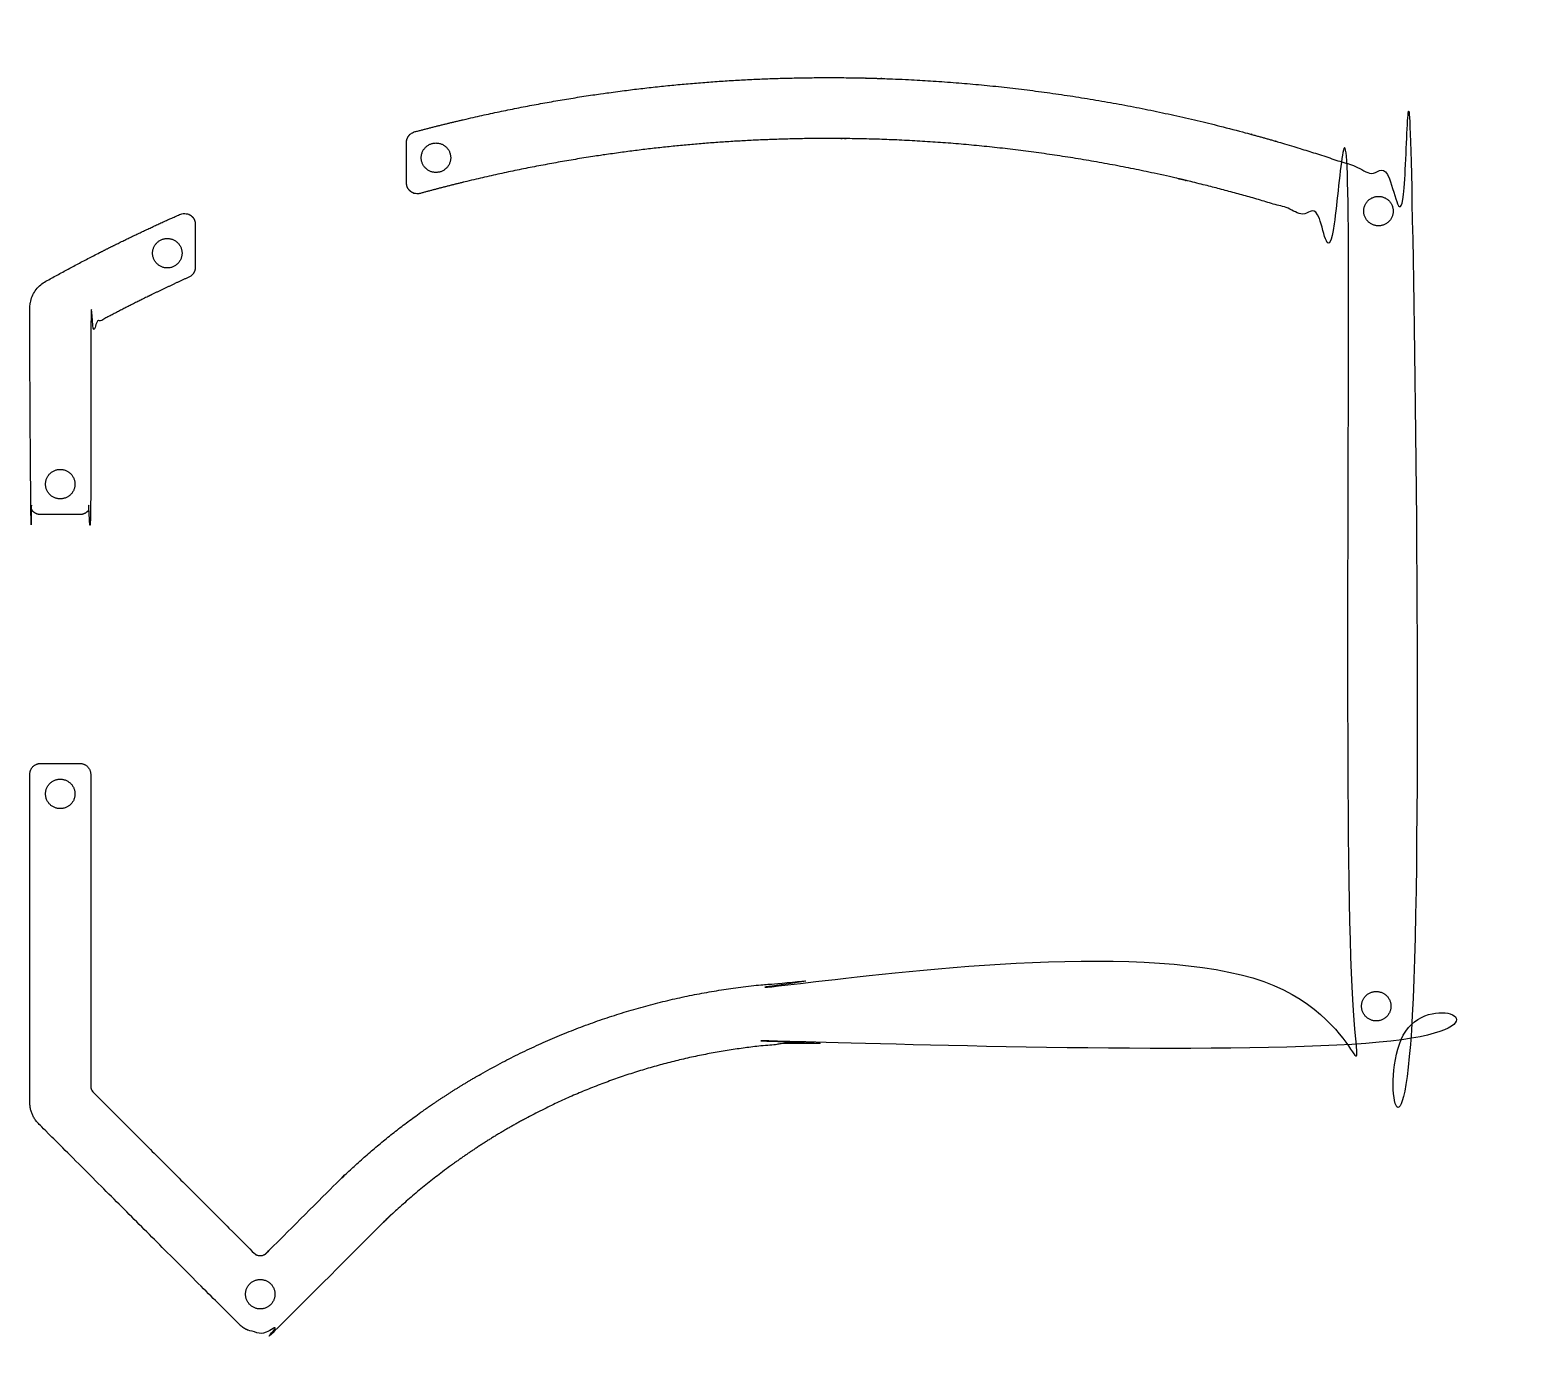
# Model space of a CAD drawing. Header units: millimetres. Extents: x -81 to 70, y 34 to 168.
import ezdxf

# ---------------------------------------------------------------- set-up
doc = ezdxf.new("R2010")
doc.units = ezdxf.units.MM
doc.header["$MEASUREMENT"] = 0
doc.layers.add('0.2mm kerf$Mid', color=18, linetype='Continuous', true_color=0x000000)

msp = doc.modelspace()

# ---------------------------------------------------------------- linework, layer by layer
at = {"layer": '0.2mm kerf$Mid'}
for points, weights, knots in [([(-42.96243264777889, 156.8718741511405), (-42.95297114739893, 157.7074576421309), (-42.14613882892517, 157.9227836259854), (-36.35914122625694, 159.4672064479428), (-30.47462727218243, 160.5839331708549), (-15.37208324272819, 163.45), (-2.279e-13, 163.45), (29.68684531727427, 163.4500000000001), (57.47762316385012, 153.0105399488363), (59.48750000000012, 152.2555400420177), (59.48749999999983, 150.1085352128582), (59.48749999999978, 109.2042578540921), (59.48749999999978, 68.30000000000004), (59.48749999999975, 65.19999999999943), (56.3874999999992, 65.20000000000002), (28.19375028316086, 65.20000000000005), (-5.175637314e-07, 65.19999999999983), (-27.00673435209342, 65.19998991463262), (-46.10336213336311, 46.10336213336297), (-50.88517174113711, 41.32155252558902), (-55.66698134891115, 36.53974291781496), (-57.85901237058953, 34.34771189613656), (-60.05104339226787, 36.53974291781503), (-70.2359829513755, 46.72468247692269), (-80.42092251048308, 56.90962203603029), (-81.32889148880483, 57.81759101435195), (-81.32889148880483, 59.10165305770862), (-81.3288914888048, 62.06325587573526), (-81.32889148880491, 65.02485869376207), (-81.3288914888049, 66.12681996224947), (-81.32889148880491, 67.22878123073687)], [1, 0.7964861171102546, 1.026947106884663, 1.037151107144177, 1.048863054778799, 1.080168313578685, 1.122247133384556, 1.043725431325658, 1, 0.822086563222231, 1, 1, 1, 0.7071067811864888, 1, 1, 0.9749071791015729, 0.900696891984352, 0.9749072515192694, 0.9749072515192694, 1, 0.7071067811865446, 0.9749072515192694, 0.9749072515192694, 1, 0.9238795325112797, 0.9749072515192694, 0.9749072515192694, 0.9749072515192694, 0.9749072515192694, 0.9749072515192694], [6.294511882777559, 6.294511882777559, 6.294511882777559, 7.593181731765894, 7.593181731765894, 19.88216851956989, 19.88216851956989, 52.72986168496843, 52.72986168496843, 114.0257057213467, 114.0257057213467, 117.6600869751245, 117.6600869751245, 118.4944424206878, 118.4944424206878, 123.206831401073, 123.206831401073, 123.7582996178855, 123.7582996178855, 175.0447848352944, 175.0447848352944, 175.4540133582093, 175.4540133582093, 180.1664023385941, 180.1664023385941, 181.0380321427114, 181.0380321427114, 183.3942266329038, 183.3942266329038, 184.1902507537667, 184.1902507537667, 184.2127282911148, 184.2127282911148, 184.2127282911148]), ([(-75.1288914888048, 67.34956644031557), (-75.1288914888048, 66.18721258554464), (-75.12889148880483, 65.02485869376218), (-75.12889148880485, 62.89168300048178), (-75.12889148880488, 60.7585073072011), (-75.12889148880491, 60.38571510106529), (-74.86528759187284, 60.12211120413323), (-66.68034803276527, 51.93717164502568), (-58.49540847365756, 43.75223208591794), (-57.8590123705897, 43.11583598284969), (-57.22261626752164, 43.75223208591769), (-53.85502022212066, 47.11982813131863), (-50.48742417671972, 50.48742417671962), (-29.57485914693654, 71.39998920650277), (-1.1131134769e-06, 71.39999999999986), (26.19374987855385, 71.39999999999999), (52.38749999999998, 71.40000000000005), (53.28749999999977, 71.40000000000022), (53.28749999999976, 72.30000000000003), (53.28749999999976, 109.8060797622142), (53.2874999999998, 147.3121595244281), (53.28749999999862, 147.9473158503001), (52.6890590022384, 148.1601348590729), (27.12861684149775, 157.2500000000001), (-2.343e-13, 157.25), (-15.36358161444888, 157.25), (-30.43662709125135, 154.2762918640067), (-35.8941144486461, 153.1996033751579), (-41.2618801652895, 151.7399741176507), (-41.41683142666914, 151.697839008457), (-41.57169639974926, 151.6553875022132), (-42.09386414740038, 151.512251148878), (-42.52578957306727, 151.8387287117546), (-42.95771499873417, 152.1652062746312), (-42.96245971428809, 152.707054470236)], [0.974907251519269, 0.9749072515192692, 0.9749072515192694, 0.9749072515192694, 1, 0.9238795325112716, 0.9749072515192694, 0.9749072515192694, 1, 0.7071067811864533, 0.9749072515192694, 0.9749072515192694, 0.9749072515192694, 0.9006968911617561, 1, 1, 1, 0.7071067811865928, 1, 1, 1, 0.8170267921080258, 1.00663960100741, 1.047400207469986, 1.122247133384556, 1.078597022678502, 1.046540099825389, 1.035398136546711, 1.025656671789262, 1.025378186330951, 1, 0.8972055120588885, 1, 0.8972055120588885, 1], [241.78784924083, 241.78784924083, 241.78784924083, 241.8115586549924, 241.8115586549924, 242.3849168701973, 242.3849168701973, 243.1703150335947, 243.1703150335947, 243.8707843121029, 243.8707843121029, 245.441580638898, 245.441580638898, 245.7297803934831, 245.7297803934831, 297.0162661793848, 297.0162661793848, 297.5286134694086, 297.5286134694086, 299.0994097962032, 299.0994097962032, 299.8644498206924, 299.8644498206924, 301.0935713381091, 301.0935713381091, 359.5207867874447, 359.5207867874447, 393.5950575934492, 393.5950575934492, 405.4381866363656, 405.4381866363656, 405.7767538508623, 405.7767538508623, 406.6915457922085, 406.6915457922085, 407.6063377335547, 407.6063377335547, 407.6063377335547]), ([(-38.46423992933702, 155.2899934304832), (-38.46423992933702, 156.7899934304832), (-39.96423992933702, 156.7899934304832), (-41.46423992933701, 156.7899934304832), (-41.46423992933702, 155.2899934304832), (-41.46423992933701, 153.7899934304832), (-39.96423992933702, 153.7899934304832), (-38.46423992933702, 153.7899934304832), (-38.46423992933702, 155.2899934304832)], [1, 0.7071067811865476, 1, 0.7071067811865476, 1, 0.7071067811865476, 1, 0.7071067811865476, 1], [0, 0, 0, 2.513274122871834, 2.513274122871834, 5.026548245743669, 5.026548245743669, 7.539822368615503, 7.539822368615503, 10.05309649148734, 10.05309649148734, 10.05309649148734]), ([(57.526367599792, 149.85668482767), (57.526367599792, 151.35668482767), (56.026367599792, 151.35668482767), (54.526367599792, 151.35668482767), (54.526367599792, 149.85668482767), (54.52636759979201, 148.35668482767), (56.026367599792, 148.35668482767), (57.526367599792, 148.35668482767), (57.526367599792, 149.85668482767)], [1, 0.7071067811865476, 1, 0.7071067811865476, 1, 0.7071067811865476, 1, 0.7071067811865476, 1], [0, 0, 0, 2.513274122871834, 2.513274122871834, 5.026548245743669, 5.026548245743669, 7.539822368615503, 7.539822368615503, 10.05309649148734, 10.05309649148734, 10.05309649148734]), ([(-80.22889148880486, 118.951566076817), (-81.32889148880489, 118.9515660768171), (-81.32889148880486, 120.0515660768171), (-81.32889148880486, 130.0121442747823), (-81.32889148880479, 139.9727224727475), (-81.32889148880479, 141.7914728112948), (-79.74126793791797, 142.678774481887), (-73.04305918565635, 146.4223141972918), (-66.02358900845135, 149.5218652360399), (-65.47822836348777, 149.7626797131767), (-64.97874125693923, 149.4372220416771), (-64.47925415039064, 149.1117643701775), (-64.47925415039066, 148.5156015857417)], [1, 0.7071067811865476, 0.9749072515192694, 0.9749072515192694, 1, 0.8625147449991013, 0.9763413482011907, 0.9827431382691307, 1, 0.8791816684362165, 1, 0.8791816684362165, 1], [23.87460101290636, 23.87460101290636, 23.87460101290636, 25.44539733970126, 25.44539733970126, 25.64857078586067, 25.64857078586067, 28.83203858590174, 28.83203858590174, 43.749844091261, 43.749844091261, 44.74315266099398, 44.74315266099398, 45.73646123072696, 45.73646123072696, 45.73646123072696]), ([(-65.82621837749095, 145.5648170012757), (-65.82621837749095, 147.0648170012757), (-67.32621837749095, 147.0648170012757), (-68.82621837749093, 147.0648170012757), (-68.82621837749095, 145.5648170012757), (-68.82621837749093, 144.0648170012757), (-67.32621837749095, 144.0648170012757), (-65.82621837749095, 144.0648170012757), (-65.82621837749095, 145.5648170012757)], [1, 0.7071067811865476, 1, 0.7071067811865476, 1, 0.7071067811865476, 1, 0.7071067811865476, 1], [0, 0, 0, 2.513274122871834, 2.513274122871834, 5.026548245743669, 5.026548245743669, 7.539822368615503, 7.539822368615503, 10.05309649148734, 10.05309649148734, 10.05309649148734]), ([(-64.47925415039104, 144.1321760056797), (-64.47925352721755, 143.4241598243918), (-65.12369885909375, 143.1309411545051), (-69.97006756585058, 140.9258730499187), (-74.65617644141051, 138.3980412402904), (-74.87456704165862, 138.2802346077749), (-75.00172926523159, 138.0671556885046), (-75.06414593630437, 137.962567419733), (-75.0965187125544, 137.8451512788055), (-75.12889148880473, 137.7277351378769), (-75.12889148880467, 137.6059379835888), (-75.12889148880475, 128.8287509749842), (-75.1288914888048, 120.0515660768166), (-75.12889148880478, 118.9515660768166), (-76.22889148880479, 118.9515660768167)], [1, 0.8408746553743194, 0.9893290323611145, 0.9832980452961618, 1, 0.9640302486111274, 1, 0.990966762462624, 1, 0.9909667624624768, 0.9749072515192694, 0.9749072515192694, 1, 0.7071067811865476, 1], [5.139387155260012, 5.139387155260012, 5.139387155260012, 6.283185307179586, 6.283185307179586, 17.04866600360555, 17.04866600360555, 17.58671790563367, 17.58671790563367, 17.85574385664691, 17.85574385664691, 18.12476980766242, 18.12476980766242, 18.30380468611139, 18.30380468611139, 19.87460101290629, 19.87460101290629, 19.87460101290629]), ([(-76.72889148880483, 122.051566076817), (-76.72889148880485, 123.5515660768169), (-78.22889148880483, 123.551566076817), (-79.72889148880483, 123.5515660768169), (-79.72889148880483, 122.051566076817), (-79.72889148880483, 120.551566076817), (-78.22889148880483, 120.551566076817), (-76.72889148880485, 120.551566076817), (-76.72889148880483, 122.051566076817)], [1, 0.7071067811865476, 1, 0.7071067811865476, 1, 0.7071067811865476, 1, 0.7071067811865476, 1], [0, 0, 0, 2.513274122871834, 2.513274122871834, 5.026548245743669, 5.026548245743669, 7.539822368615503, 7.539822368615503, 10.05309649148734, 10.05309649148734, 10.05309649148734]), ([(-76.72889148880483, 90.5059379835889), (-76.72889148880485, 92.00593798358888), (-78.22889148880483, 92.0059379835889), (-79.72889148880483, 92.00593798358888), (-79.72889148880483, 90.5059379835889), (-79.72889148880483, 89.0059379835889), (-78.22889148880483, 89.0059379835889), (-76.72889148880485, 89.0059379835889), (-76.72889148880483, 90.5059379835889)], [1, 0.7071067811865476, 1, 0.7071067811865476, 1, 0.7071067811865476, 1, 0.7071067811865476, 1], [0, 0, 0, 2.513274122871834, 2.513274122871834, 5.026548245743669, 5.026548245743669, 7.539822368615503, 7.539822368615503, 10.05309649148734, 10.05309649148734, 10.05309649148734]), ([(57.30171356237286, 68.88578643762692), (57.30171356237286, 70.3857864376269), (55.80171356237286, 70.38578643762692), (54.30171356237286, 70.3857864376269), (54.30171356237286, 68.88578643762692), (54.30171356237287, 67.38578643762692), (55.80171356237286, 67.38578643762692), (57.30171356237286, 67.38578643762692), (57.30171356237286, 68.88578643762692)], [1, 0.7071067811865476, 1, 0.7071067811865476, 1, 0.7071067811865476, 1, 0.7071067811865476, 1], [0, 0, 0, 2.513274122871834, 2.513274122871834, 5.026548245743669, 5.026548245743669, 7.539822368615503, 7.539822368615503, 10.05309649148734, 10.05309649148734, 10.05309649148734]), ([(-56.35901237058849, 39.56020106423942), (-56.35901237058849, 41.06020106423941), (-57.85901237058849, 41.06020106423942), (-59.35901237058849, 41.06020106423941), (-59.35901237058849, 39.56020106423942), (-59.35901237058849, 38.06020106423942), (-57.85901237058849, 38.06020106423942), (-56.35901237058849, 38.06020106423942), (-56.35901237058849, 39.56020106423942)], [1, 0.7071067811865476, 1, 0.7071067811865476, 1, 0.7071067811865476, 1, 0.7071067811865476, 1], [0, 0, 0, 2.513274122871834, 2.513274122871834, 5.026548245743669, 5.026548245743669, 7.539822368615503, 7.539822368615503, 10.05309649148734, 10.05309649148734, 10.05309649148734])]:
    msp.add_rational_spline(points, weights, degree=2, knots=knots, dxfattribs=at)
for points in [[(-42.96245971428809, 152.707054470236), (-42.96244618103349, 154.7894643106882), (-42.96243264777889, 156.8718741511405)], [(-64.47925415039066, 148.5156015857417), (-64.47925415039086, 146.3238887957107), (-64.47925415039104, 144.1321760056797)], [(-76.22889148880479, 118.9515660768167), (-78.22889148880483, 118.9515660768169), (-80.22889148880486, 118.951566076817)], [(-81.32889148880491, 67.22878123073687), (-81.32889148880491, 79.86735960716288), (-81.32889148880491, 92.50593798358891)], [(-80.22889148880489, 93.60593798358889), (-78.22889148880483, 93.60593798358889), (-76.22889148880479, 93.60593798358889)], [(-75.12889148880481, 92.50593798358888), (-75.12889148880481, 79.92775221195222), (-75.12889148880481, 67.34956644031558)]]:
    msp.add_open_spline(points, degree=2, dxfattribs=at)
for points in [[(-81.32889148880491, 92.50593798358891), (-81.32889148880489, 93.60593798358892), (-80.22889148880489, 93.60593798358889)], [(-76.22889148880479, 93.60593798358889), (-75.12889148880477, 93.60593798358886), (-75.12889148880481, 92.50593798358888)]]:
    msp.add_rational_spline(points, [1, 0.7071067811865476, 1], degree=2, dxfattribs=at)

doc.saveas('drawing.dxf')
